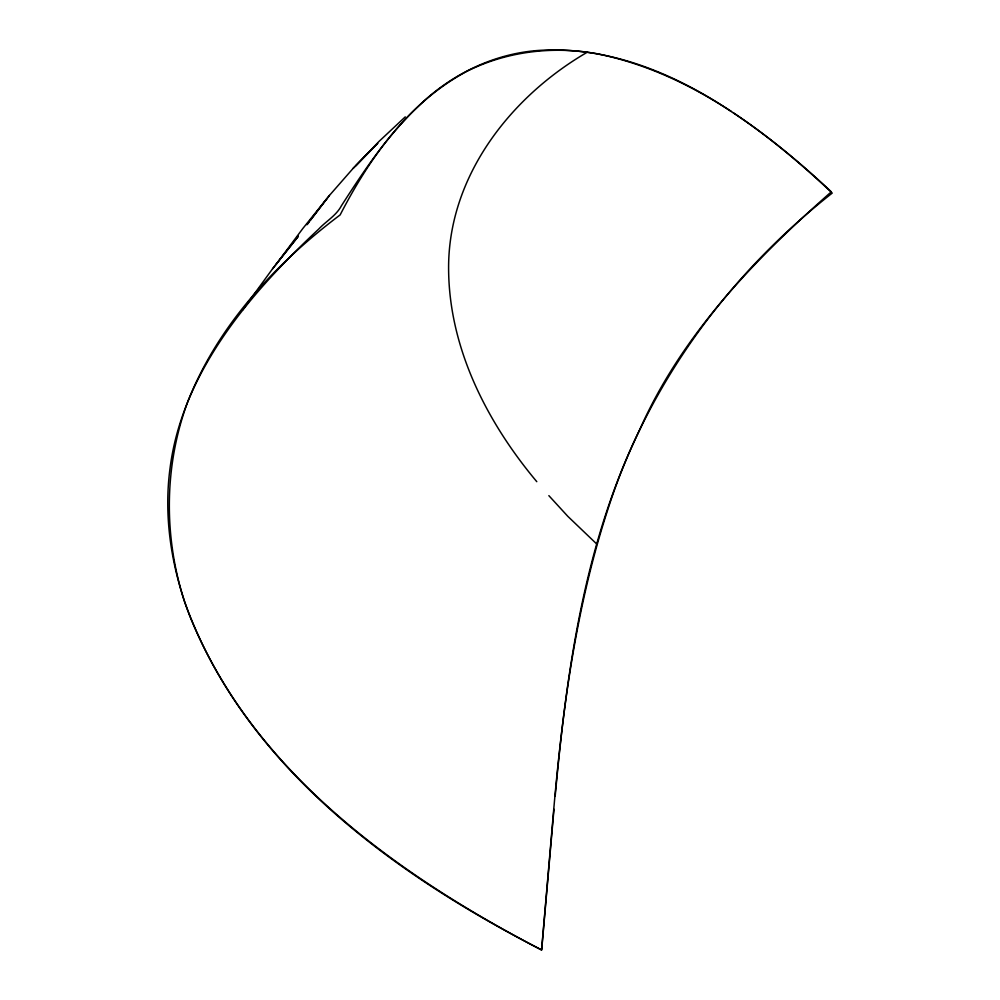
<?xml version="1.0" encoding="UTF-8"?>
<svg xmlns="http://www.w3.org/2000/svg" width="1000" height="1000" viewBox="0 0 1000 1000"><rect width="100%" height="100%" fill="white"/><g stroke="black" fill="none" stroke-linecap="round" stroke-linejoin="round"><path stroke-width="1.5" d="M553.975 809.225L541.663 949.95C397.013 875.788 252.9 772.175 189.938 616.337C171.775 569.25 163.263 517.688 170.15 467.413C180.5 388.062 229.125 320.138 283.3 263.9C294.738 252 306.525 240.463 318.587 229.2C326.05 221.2 336.3 215.588 341.475 205.675C350.513 191.6 359.663 177.587 369.338 163.95C383.85 143.537 399.725 124 417.9 106.725C453.1 72.062 501.112 49.887 550.9 50.025C616.038 49.075 678.075 75.85 731.35 111.538M555.163 796.3C566.6 671.237 584.225 543.612 639.788 429.513C681.75 334.837 754.638 259.325 831.312 191.812C800.725 163.025 768.213 136.175 733.275 112.812M272.55 268.8L298.325 236.238L272.55 268.8L242.4 310.287M276.025 264.462L302.8 228.538L329.425 195.45L353.088 168.412L377.612 143.438L353.088 168.412M308.75 222.35L306.925 224.713L329.425 195.45M310.562 219.975L326.887 198.637M355.85 165.738L378.963 141.475L405.262 116.875M587.325 52.188C510.737 96.587 448.638 175.875 448.6 267.45C448.525 347.15 486.575 421.737 536.788 481.675M597.125 544.388L567.837 516.362L548.85 495.637M552.913 818.875L541.575 950C393.363 872.712 243.212 765.05 184.513 601.625C163.538 536.712 164.025 465.725 187.775 401.613C217.975 325.275 275.375 263.738 340.15 214.9C369.675 157.625 408.975 102.163 467.1 71.213C507.125 51.225 553.075 45.875 596.938 53.738C688.487 72.112 765.675 130.325 832.225 193.088C728.425 274.6 647.225 385.125 607.225 511.4C575 610.837 561.75 715.088 552.913 818.875"/></g></svg>
